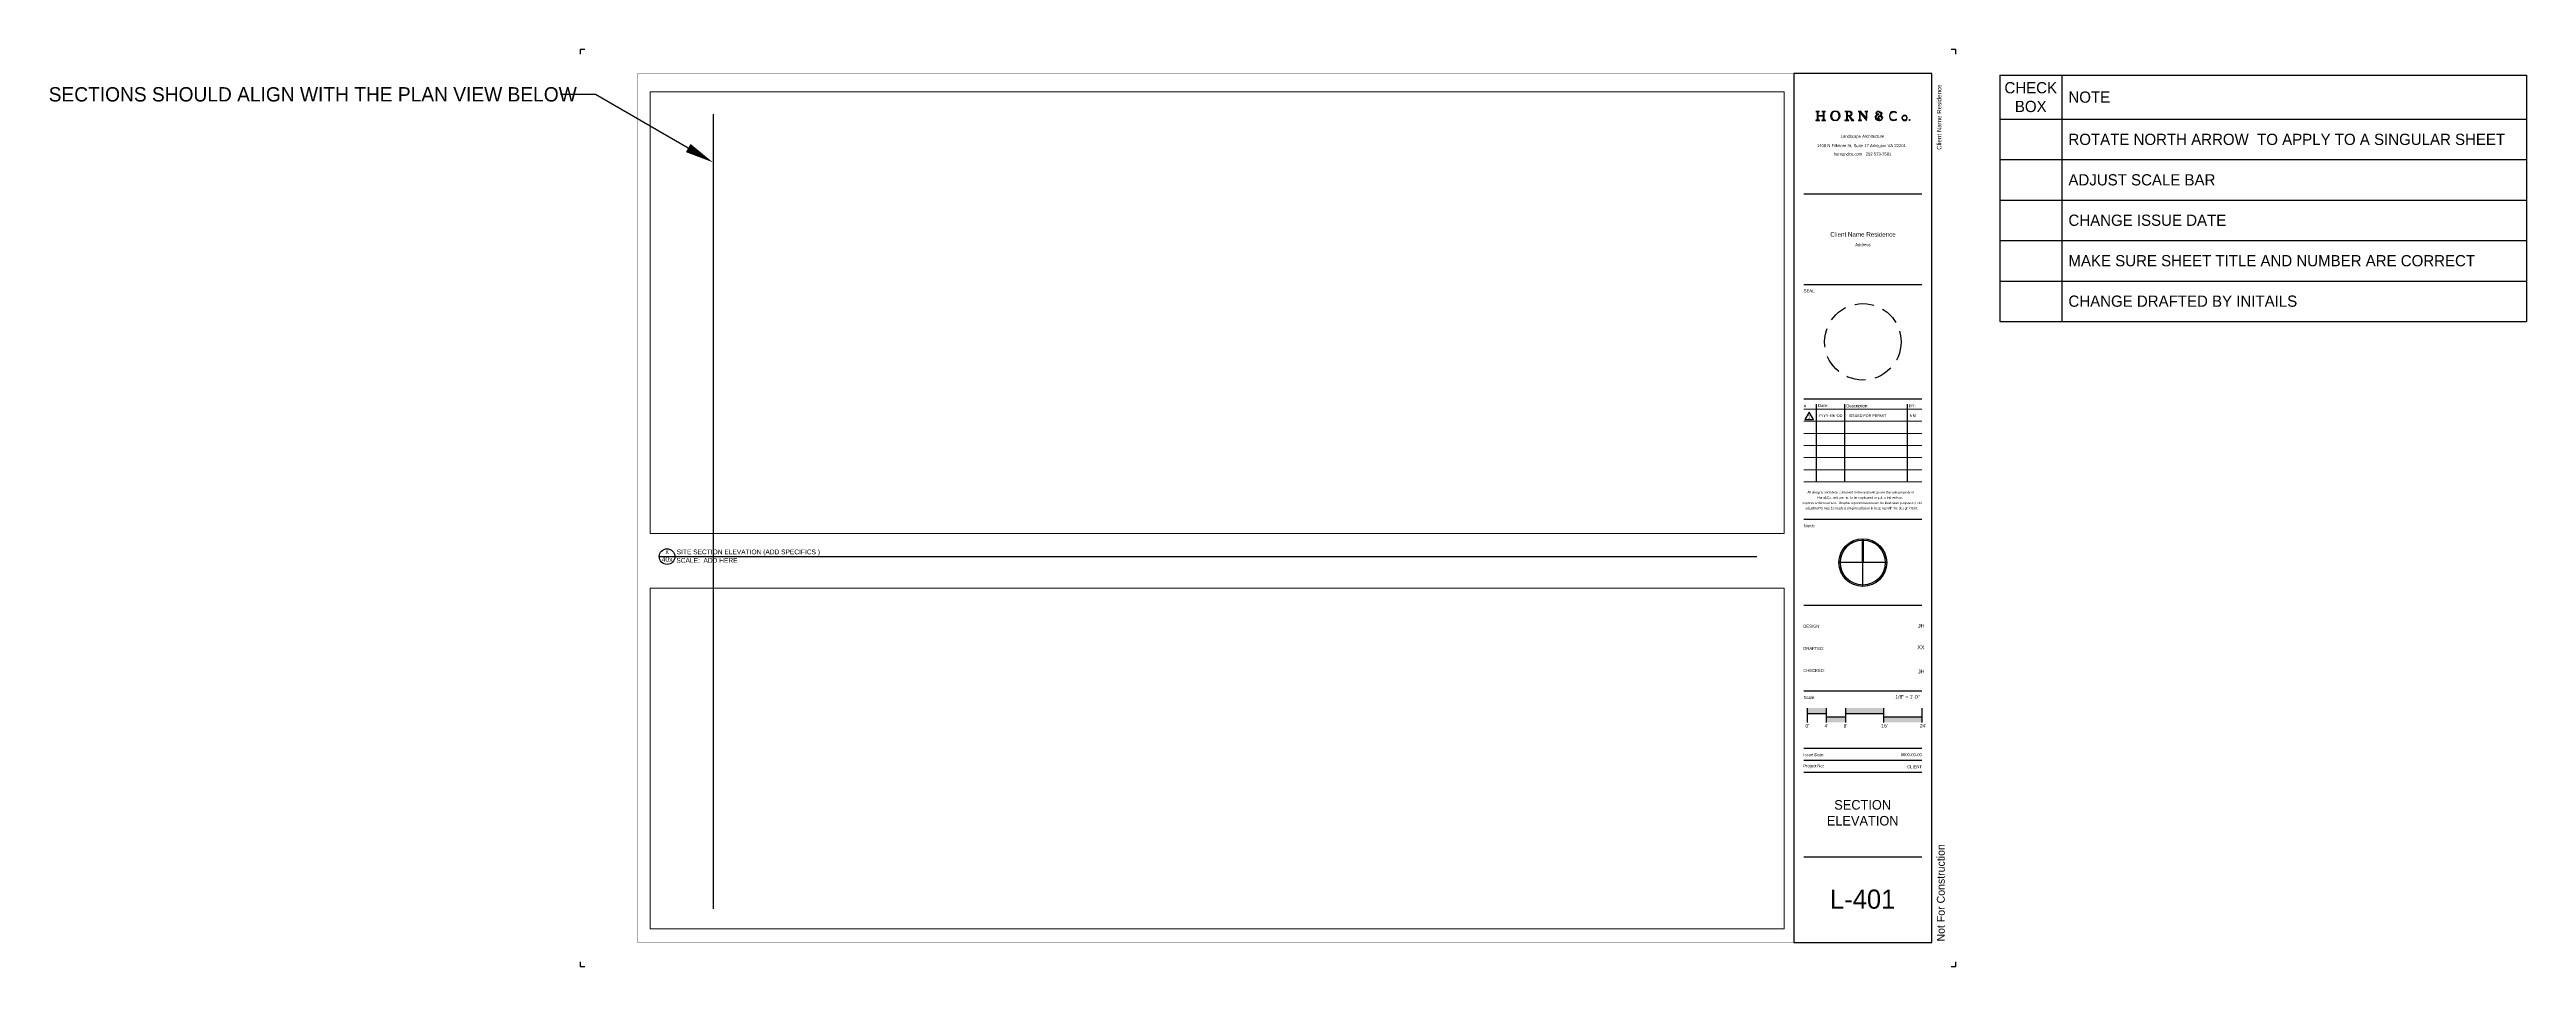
# Paper-space layout 'L-401 Section Elevation' of a CAD drawing. Header units: inches. Extents: x -13.9 to 50.9, y 0 to 24.
import ezdxf
from ezdxf import colors
from ezdxf.entities.mleader import LeaderData, LeaderLine
from ezdxf.math import Vec2, Vec3

# ---------------------------------------------------------------- set-up
doc = ezdxf.new("R2010")
doc.units = ezdxf.units.IN
doc.header["$MEASUREMENT"] = 0
doc.linetypes.add('DASHED', pattern=[0.75, 0.5, -0.25])
for name, color, linetype in [('L-ANNO-TTLB', 7, 'Continuous'), ('L-ANNO-TXT', 7, 'Continuous'), ('L-TTLB', 7, 'Continuous'), ('L-TTLB-ANNO', 7, 'Continuous')]:
    doc.layers.add(name, color=color, linetype=linetype)
doc.layers.add('L-ANNO-VPRT', color=191, linetype='Continuous', plot=False)
doc.layers.add('L-NPLT', color=11, linetype='Continuous', plot=False)
doc.layers.add('Layer 1', color=7, linetype='Continuous', lineweight=0)
doc.styles.get("Standard").update_dxf_attribs({"font": ''})
doc.styles.add('TEXT 1-20', font='', dxfattribs={"height": 30})
doc.styles.add('TEXT-PAPER 1-8', font='', dxfattribs={"height": 0.125})
doc.styles.add('Title Block Text', font='')
doc.styles.get('Standard').set_extended_font_data('FrancophilSans', bold=True)
doc.styles.get('TEXT 1-20').set_extended_font_data('Avenir LT Std 55 Roman')
doc.styles.get('TEXT-PAPER 1-8').set_extended_font_data('Avenir LT Std 55 Roman')
doc.styles.get('Title Block Text').set_extended_font_data('Avenir LT Std 55 Roman')

# ---------------------------------------------------------------- blocks, each defined once
blk = doc.blocks.new('Block_13')
at = {"layer": 'L-TTLB', "transparency": 33554687}
h = blk.add_hatch(color=256, dxfattribs=at)
h.dxf.hatch_style = 2
edge = h.paths.add_edge_path()
edge.add_spline(control_points=[(-59.841, 26.461), (-59.841, 26.461), (-59.827, 26.463), (-59.827, 26.463), (-59.814, 26.464), (-59.809, 26.467), (-59.809, 26.469), (-59.809, 26.469), (-59.809, 26.686), (-59.809, 26.686), (-59.809, 26.689), (-59.811, 26.69), (-59.831, 26.692), (-59.831, 26.692), (-59.84, 26.693), (-59.84, 26.693), (-59.84, 26.693), (-59.841, 26.695), (-59.841, 26.695), (-59.841, 26.695), (-59.744, 26.695), (-59.744, 26.695), (-59.744, 26.695), (-59.745, 26.693), (-59.745, 26.693), (-59.745, 26.693), (-59.76, 26.691), (-59.76, 26.691), (-59.774, 26.69), (-59.779, 26.688), (-59.779, 26.685), (-59.779, 26.685), (-59.779, 26.581), (-59.779, 26.581), (-59.779, 26.581), (-59.651, 26.581), (-59.651, 26.581), (-59.651, 26.581), (-59.651, 26.686), (-59.651, 26.686), (-59.651, 26.689), (-59.654, 26.69), (-59.673, 26.692), (-59.673, 26.692), (-59.684, 26.693), (-59.684, 26.693), (-59.684, 26.693), (-59.685, 26.695), (-59.685, 26.695), (-59.685, 26.695), (-59.588, 26.695), (-59.588, 26.695), (-59.588, 26.695), (-59.589, 26.693), (-59.589, 26.693), (-59.589, 26.693), (-59.603, 26.691), (-59.603, 26.691), (-59.616, 26.69), (-59.621, 26.688), (-59.621, 26.685), (-59.621, 26.685), (-59.621, 26.468), (-59.621, 26.468), (-59.621, 26.465), (-59.619, 26.464), (-59.599, 26.463), (-59.599, 26.463), (-59.59, 26.461), (-59.59, 26.461), (-59.59, 26.461), (-59.589, 26.459), (-59.589, 26.459), (-59.589, 26.459), (-59.686, 26.459), (-59.686, 26.459), (-59.686, 26.459), (-59.685, 26.461), (-59.685, 26.461), (-59.685, 26.461), (-59.67, 26.463), (-59.67, 26.463), (-59.656, 26.464), (-59.651, 26.467), (-59.651, 26.469), (-59.651, 26.469), (-59.651, 26.577), (-59.651, 26.577), (-59.651, 26.577), (-59.779, 26.577), (-59.779, 26.577), (-59.779, 26.577), (-59.779, 26.468), (-59.779, 26.468), (-59.779, 26.465), (-59.776, 26.464), (-59.757, 26.463), (-59.757, 26.463), (-59.746, 26.461), (-59.746, 26.461), (-59.746, 26.461), (-59.745, 26.459), (-59.745, 26.459), (-59.745, 26.459), (-59.842, 26.459), (-59.842, 26.459), (-59.842, 26.459), (-59.841, 26.461), (-59.841, 26.461)], knot_values=[0, 0, 0, 0, 1, 1, 1, 2, 2, 2, 3, 3, 3, 4, 4, 4, 5, 5, 5, 6, 6, 6, 7, 7, 7, 8, 8, 8, 9, 9, 9, 10, 10, 10, 11, 11, 11, 12, 12, 12, 13, 13, 13, 14, 14, 14, 15, 15, 15, 16, 16, 16, 17, 17, 17, 18, 18, 18, 19, 19, 19, 20, 20, 20, 21, 21, 21, 22, 22, 22, 23, 23, 23, 24, 24, 24, 25, 25, 25, 26, 26, 26, 27, 27, 27, 28, 28, 28, 29, 29, 29, 30, 30, 30, 31, 31, 31, 32, 32, 32, 33, 33, 33, 34, 34, 34, 35, 35, 35, 36, 36, 36, 36], degree=3, periodic=0)
h = blk.add_hatch(color=256, dxfattribs=at)
h.dxf.hatch_style = 2
edge = h.paths.add_edge_path()
edge.add_spline(control_points=[(-59.239, 26.577), (-59.239, 26.648), (-59.278, 26.697), (-59.332, 26.697), (-59.387, 26.697), (-59.423, 26.65), (-59.423, 26.576), (-59.423, 26.506), (-59.384, 26.458), (-59.33, 26.458), (-59.274, 26.458), (-59.239, 26.504), (-59.239, 26.577)], knot_values=[0, 0, 0, 0, 1, 1, 1, 2, 2, 2, 3, 3, 3, 4, 4, 4, 4], degree=3, periodic=0)
edge = h.paths.add_edge_path()
edge.add_spline(control_points=[(-59.456, 26.577), (-59.456, 26.642), (-59.397, 26.701), (-59.331, 26.701), (-59.259, 26.701), (-59.206, 26.65), (-59.206, 26.577), (-59.206, 26.512), (-59.265, 26.454), (-59.332, 26.454), (-59.403, 26.454), (-59.456, 26.504), (-59.456, 26.577)], knot_values=[0, 0, 0, 0, 1, 1, 1, 2, 2, 2, 3, 3, 3, 4, 4, 4, 4], degree=3, periodic=0)
h = blk.add_hatch(color=256, dxfattribs=at)
h.dxf.hatch_style = 2
edge = h.paths.add_edge_path()
edge.add_spline(control_points=[(-58.922, 26.635), (-58.922, 26.671), (-58.946, 26.693), (-58.992, 26.691), (-58.992, 26.691), (-59.011, 26.691), (-59.011, 26.691), (-59.011, 26.691), (-59.011, 26.587), (-59.011, 26.587), (-58.999, 26.583), (-58.989, 26.581), (-58.977, 26.581), (-58.943, 26.581), (-58.922, 26.601), (-58.922, 26.635)], knot_values=[0, 0, 0, 0, 1, 1, 1, 2, 2, 2, 3, 3, 3, 4, 4, 4, 5, 5, 5, 5], degree=3, periodic=0)
edge = h.paths.add_edge_path()
edge.add_spline(control_points=[(-59.078, 26.461), (-59.078, 26.461), (-59.059, 26.463), (-59.059, 26.463), (-59.051, 26.464), (-59.041, 26.467), (-59.041, 26.469), (-59.041, 26.469), (-59.041, 26.686), (-59.041, 26.686), (-59.041, 26.689), (-59.043, 26.69), (-59.063, 26.692), (-59.063, 26.692), (-59.077, 26.693), (-59.077, 26.693), (-59.077, 26.693), (-59.079, 26.695), (-59.079, 26.695), (-59.079, 26.695), (-58.982, 26.695), (-58.982, 26.695), (-58.922, 26.695), (-58.89, 26.674), (-58.89, 26.635), (-58.89, 26.606), (-58.915, 26.583), (-58.949, 26.576), (-58.949, 26.576), (-58.894, 26.492), (-58.894, 26.492), (-58.878, 26.469), (-58.871, 26.463), (-58.853, 26.462), (-58.853, 26.462), (-58.848, 26.461), (-58.848, 26.461), (-58.848, 26.461), (-58.846, 26.459), (-58.846, 26.459), (-58.846, 26.459), (-58.908, 26.459), (-58.908, 26.459), (-58.908, 26.459), (-58.911, 26.464), (-58.911, 26.464), (-58.911, 26.464), (-58.98, 26.576), (-58.98, 26.576), (-58.99, 26.577), (-59.001, 26.58), (-59.011, 26.583), (-59.011, 26.583), (-59.011, 26.468), (-59.011, 26.468), (-59.011, 26.465), (-58.997, 26.463), (-58.989, 26.463), (-58.989, 26.463), (-58.974, 26.461), (-58.974, 26.461), (-58.974, 26.461), (-58.973, 26.459), (-58.973, 26.459), (-58.973, 26.459), (-59.079, 26.459), (-59.079, 26.459), (-59.079, 26.459), (-59.078, 26.461), (-59.078, 26.461)], knot_values=[0, 0, 0, 0, 1, 1, 1, 2, 2, 2, 3, 3, 3, 4, 4, 4, 5, 5, 5, 6, 6, 6, 7, 7, 7, 8, 8, 8, 9, 9, 9, 10, 10, 10, 11, 11, 11, 12, 12, 12, 13, 13, 13, 14, 14, 14, 15, 15, 15, 16, 16, 16, 17, 17, 17, 18, 18, 18, 19, 19, 19, 20, 20, 20, 21, 21, 21, 22, 22, 22, 23, 23, 23, 23], degree=3, periodic=0)
h = blk.add_hatch(color=256, dxfattribs=at)
h.dxf.hatch_style = 2
edge = h.paths.add_edge_path()
edge.add_spline(control_points=[(-58.685, 26.671), (-58.685, 26.671), (-58.685, 26.671), (-58.685, 26.671), (-58.685, 26.671), (-58.685, 26.475), (-58.685, 26.475), (-58.685, 26.469), (-58.676, 26.464), (-58.653, 26.462), (-58.653, 26.462), (-58.646, 26.461), (-58.646, 26.461), (-58.646, 26.461), (-58.645, 26.459), (-58.645, 26.459), (-58.645, 26.459), (-58.724, 26.459), (-58.724, 26.459), (-58.724, 26.459), (-58.723, 26.461), (-58.723, 26.461), (-58.723, 26.461), (-58.716, 26.462), (-58.716, 26.462), (-58.699, 26.464), (-58.689, 26.468), (-58.689, 26.475), (-58.689, 26.475), (-58.688, 26.674), (-58.688, 26.674), (-58.694, 26.68), (-58.703, 26.689), (-58.723, 26.692), (-58.723, 26.692), (-58.728, 26.693), (-58.728, 26.693), (-58.728, 26.693), (-58.729, 26.695), (-58.729, 26.695), (-58.729, 26.695), (-58.666, 26.695), (-58.666, 26.695), (-58.666, 26.695), (-58.518, 26.506), (-58.518, 26.506), (-58.518, 26.506), (-58.517, 26.506), (-58.517, 26.506), (-58.517, 26.506), (-58.518, 26.68), (-58.518, 26.68), (-58.518, 26.685), (-58.526, 26.69), (-58.549, 26.692), (-58.549, 26.692), (-58.556, 26.693), (-58.556, 26.693), (-58.556, 26.693), (-58.557, 26.695), (-58.557, 26.695), (-58.557, 26.695), (-58.478, 26.695), (-58.478, 26.695), (-58.478, 26.695), (-58.479, 26.693), (-58.479, 26.693), (-58.479, 26.693), (-58.487, 26.692), (-58.487, 26.692), (-58.503, 26.691), (-58.513, 26.686), (-58.513, 26.679), (-58.513, 26.679), (-58.514, 26.457), (-58.514, 26.457), (-58.514, 26.457), (-58.517, 26.457), (-58.517, 26.457), (-58.517, 26.457), (-58.685, 26.671), (-58.685, 26.671)], knot_values=[0, 0, 0, 0, 1, 1, 1, 2, 2, 2, 3, 3, 3, 4, 4, 4, 5, 5, 5, 6, 6, 6, 7, 7, 7, 8, 8, 8, 9, 9, 9, 10, 10, 10, 11, 11, 11, 12, 12, 12, 13, 13, 13, 14, 14, 14, 15, 15, 15, 16, 16, 16, 17, 17, 17, 18, 18, 18, 19, 19, 19, 20, 20, 20, 21, 21, 21, 22, 22, 22, 23, 23, 23, 24, 24, 24, 25, 25, 25, 26, 26, 26, 27, 27, 27, 27], degree=3, periodic=0)
h = blk.add_hatch(color=256, dxfattribs=at)
h.dxf.hatch_style = 2
edge = h.paths.add_edge_path()
edge.add_spline(control_points=[(-58.192, 26.616), (-58.215, 26.606), (-58.232, 26.595), (-58.248, 26.579), (-58.259, 26.568), (-58.264, 26.549), (-58.264, 26.537), (-58.264, 26.496), (-58.224, 26.465), (-58.182, 26.465), (-58.148, 26.465), (-58.113, 26.48), (-58.113, 26.517), (-58.113, 26.549), (-58.136, 26.563), (-58.156, 26.563), (-58.183, 26.563), (-58.21, 26.542), (-58.21, 26.518), (-58.21, 26.509), (-58.204, 26.504), (-58.196, 26.504), (-58.185, 26.504), (-58.179, 26.513), (-58.176, 26.516), (-58.176, 26.516), (-58.173, 26.513), (-58.173, 26.513), (-58.18, 26.503), (-58.19, 26.494), (-58.203, 26.494), (-58.217, 26.494), (-58.221, 26.506), (-58.221, 26.514), (-58.221, 26.546), (-58.18, 26.568), (-58.163, 26.581), (-58.15, 26.589), (-58.124, 26.614), (-58.124, 26.632), (-58.124, 26.641), (-58.128, 26.645), (-58.134, 26.645), (-58.14, 26.645), (-58.144, 26.64), (-58.146, 26.636), (-58.146, 26.636), (-58.15, 26.637), (-58.15, 26.637), (-58.146, 26.647), (-58.133, 26.662), (-58.122, 26.662), (-58.114, 26.662), (-58.108, 26.656), (-58.108, 26.644), (-58.108, 26.618), (-58.137, 26.589), (-58.16, 26.574), (-58.16, 26.574), (-58.16, 26.573), (-58.16, 26.573), (-58.154, 26.574), (-58.148, 26.574), (-58.142, 26.574), (-58.132, 26.574), (-58.123, 26.572), (-58.117, 26.569), (-58.1, 26.561), (-58.091, 26.545), (-58.091, 26.526), (-58.091, 26.51), (-58.1, 26.498), (-58.111, 26.486), (-58.127, 26.468), (-58.157, 26.457), (-58.186, 26.457), (-58.242, 26.457), (-58.289, 26.486), (-58.289, 26.533), (-58.289, 26.565), (-58.265, 26.592), (-58.229, 26.604), (-58.229, 26.604), (-58.229, 26.605), (-58.229, 26.605), (-58.248, 26.609), (-58.268, 26.621), (-58.268, 26.642), (-58.268, 26.668), (-58.243, 26.694), (-58.209, 26.694), (-58.193, 26.694), (-58.178, 26.686), (-58.172, 26.686), (-58.169, 26.686), (-58.165, 26.688), (-58.164, 26.688), (-58.164, 26.686), (-58.158, 26.677), (-58.158, 26.665), (-58.158, 26.658), (-58.16, 26.652), (-58.163, 26.648), (-58.163, 26.648), (-58.167, 26.65), (-58.167, 26.65), (-58.165, 26.653), (-58.164, 26.656), (-58.163, 26.659), (-58.172, 26.673), (-58.184, 26.687), (-58.206, 26.687), (-58.224, 26.687), (-58.244, 26.678), (-58.244, 26.651), (-58.244, 26.633), (-58.231, 26.619), (-58.208, 26.619), (-58.198, 26.619), (-58.195, 26.62), (-58.192, 26.621), (-58.192, 26.621), (-58.192, 26.616), (-58.192, 26.616)], knot_values=[0, 0, 0, 0, 1, 1, 1, 2, 2, 2, 3, 3, 3, 4, 4, 4, 5, 5, 5, 6, 6, 6, 7, 7, 7, 8, 8, 8, 9, 9, 9, 10, 10, 10, 11, 11, 11, 12, 12, 12, 13, 13, 13, 14, 14, 14, 15, 15, 15, 16, 16, 16, 17, 17, 17, 18, 18, 18, 19, 19, 19, 20, 20, 20, 21, 21, 21, 22, 22, 22, 23, 23, 23, 24, 24, 24, 25, 25, 25, 26, 26, 26, 27, 27, 27, 28, 28, 28, 29, 29, 29, 30, 30, 30, 31, 31, 31, 32, 32, 32, 33, 33, 33, 34, 34, 34, 35, 35, 35, 36, 36, 36, 37, 37, 37, 38, 38, 38, 39, 39, 39, 40, 40, 40, 41, 41, 41, 41], degree=3, periodic=0)
h = blk.add_hatch(color=256, dxfattribs=at)
h.dxf.hatch_style = 2
edge = h.paths.add_edge_path()
edge.add_spline(control_points=[(-57.804, 26.454), (-57.865, 26.454), (-57.917, 26.498), (-57.917, 26.572), (-57.917, 26.646), (-57.865, 26.691), (-57.804, 26.691), (-57.779, 26.691), (-57.75, 26.682), (-57.733, 26.669), (-57.733, 26.669), (-57.733, 26.656), (-57.733, 26.656), (-57.751, 26.669), (-57.774, 26.678), (-57.804, 26.678), (-57.861, 26.678), (-57.904, 26.637), (-57.904, 26.572), (-57.904, 26.507), (-57.861, 26.466), (-57.804, 26.466), (-57.774, 26.466), (-57.751, 26.475), (-57.733, 26.489), (-57.733, 26.489), (-57.733, 26.475), (-57.733, 26.475), (-57.75, 26.463), (-57.779, 26.454), (-57.804, 26.454)], knot_values=[0, 0, 0, 0, 1, 1, 1, 2, 2, 2, 3, 3, 3, 4, 4, 4, 5, 5, 5, 6, 6, 6, 7, 7, 7, 8, 8, 8, 9, 9, 9, 10, 10, 10, 10], degree=3, periodic=0)
h = blk.add_hatch(color=256, dxfattribs=at)
h.dxf.hatch_style = 2
edge = h.paths.add_edge_path()
edge.add_spline(control_points=[(-57.518, 26.582), (-57.549, 26.582), (-57.574, 26.559), (-57.574, 26.524), (-57.574, 26.488), (-57.549, 26.465), (-57.518, 26.465), (-57.488, 26.465), (-57.463, 26.488), (-57.463, 26.524), (-57.463, 26.559), (-57.488, 26.582), (-57.518, 26.582)], knot_values=[0, 0, 0, 0, 1, 1, 1, 2, 2, 2, 3, 3, 3, 4, 4, 4, 4], degree=3, periodic=0)
edge = h.paths.add_edge_path()
edge.add_spline(control_points=[(-57.518, 26.454), (-57.557, 26.454), (-57.586, 26.484), (-57.586, 26.524), (-57.586, 26.563), (-57.557, 26.593), (-57.518, 26.593), (-57.48, 26.593), (-57.45, 26.563), (-57.45, 26.524), (-57.45, 26.484), (-57.48, 26.454), (-57.518, 26.454)], knot_values=[0, 0, 0, 0, 1, 1, 1, 2, 2, 2, 3, 3, 3, 4, 4, 4, 4], degree=3, periodic=0)
h = blk.add_hatch(color=256, dxfattribs=at)
h.dxf.hatch_style = 2
edge = h.paths.add_edge_path()
edge.add_arc((-57.389, 26.468), 0.01, 0, 360)
at = {"layer": 'L-TTLB'}
blk.add_circle((-57.389, 26.468), 0.01, dxfattribs=at)
for points, knots in [([(-59.841, 26.461), (-59.841, 26.461), (-59.827, 26.463), (-59.827, 26.463), (-59.814, 26.464), (-59.809, 26.467), (-59.809, 26.469), (-59.809, 26.469), (-59.809, 26.686), (-59.809, 26.686), (-59.809, 26.689), (-59.811, 26.69), (-59.831, 26.692), (-59.831, 26.692), (-59.84, 26.693), (-59.84, 26.693), (-59.84, 26.693), (-59.841, 26.695), (-59.841, 26.695), (-59.841, 26.695), (-59.744, 26.695), (-59.744, 26.695), (-59.744, 26.695), (-59.745, 26.693), (-59.745, 26.693), (-59.745, 26.693), (-59.76, 26.691), (-59.76, 26.691), (-59.774, 26.69), (-59.779, 26.688), (-59.779, 26.685), (-59.779, 26.685), (-59.779, 26.581), (-59.779, 26.581), (-59.779, 26.581), (-59.651, 26.581), (-59.651, 26.581), (-59.651, 26.581), (-59.651, 26.686), (-59.651, 26.686), (-59.651, 26.689), (-59.654, 26.69), (-59.673, 26.692), (-59.673, 26.692), (-59.684, 26.693), (-59.684, 26.693), (-59.684, 26.693), (-59.685, 26.695), (-59.685, 26.695), (-59.685, 26.695), (-59.588, 26.695), (-59.588, 26.695), (-59.588, 26.695), (-59.589, 26.693), (-59.589, 26.693), (-59.589, 26.693), (-59.603, 26.691), (-59.603, 26.691), (-59.616, 26.69), (-59.621, 26.688), (-59.621, 26.685), (-59.621, 26.685), (-59.621, 26.468), (-59.621, 26.468), (-59.621, 26.465), (-59.619, 26.464), (-59.599, 26.463), (-59.599, 26.463), (-59.59, 26.461), (-59.59, 26.461), (-59.59, 26.461), (-59.589, 26.459), (-59.589, 26.459), (-59.589, 26.459), (-59.686, 26.459), (-59.686, 26.459), (-59.686, 26.459), (-59.685, 26.461), (-59.685, 26.461), (-59.685, 26.461), (-59.67, 26.463), (-59.67, 26.463), (-59.656, 26.464), (-59.651, 26.467), (-59.651, 26.469), (-59.651, 26.469), (-59.651, 26.577), (-59.651, 26.577), (-59.651, 26.577), (-59.779, 26.577), (-59.779, 26.577), (-59.779, 26.577), (-59.779, 26.468), (-59.779, 26.468), (-59.779, 26.465), (-59.776, 26.464), (-59.757, 26.463), (-59.757, 26.463), (-59.746, 26.461), (-59.746, 26.461), (-59.746, 26.461), (-59.745, 26.459), (-59.745, 26.459), (-59.745, 26.459), (-59.842, 26.459), (-59.842, 26.459), (-59.842, 26.459), (-59.841, 26.461), (-59.841, 26.461)], [0, 0, 0, 0, 1, 1, 1, 2, 2, 2, 3, 3, 3, 4, 4, 4, 5, 5, 5, 6, 6, 6, 7, 7, 7, 8, 8, 8, 9, 9, 9, 10, 10, 10, 11, 11, 11, 12, 12, 12, 13, 13, 13, 14, 14, 14, 15, 15, 15, 16, 16, 16, 17, 17, 17, 18, 18, 18, 19, 19, 19, 20, 20, 20, 21, 21, 21, 22, 22, 22, 23, 23, 23, 24, 24, 24, 25, 25, 25, 26, 26, 26, 27, 27, 27, 28, 28, 28, 29, 29, 29, 30, 30, 30, 31, 31, 31, 32, 32, 32, 33, 33, 33, 34, 34, 34, 35, 35, 35, 36, 36, 36, 36]), ([(-59.456, 26.577), (-59.456, 26.642), (-59.397, 26.701), (-59.331, 26.701), (-59.259, 26.701), (-59.206, 26.65), (-59.206, 26.577), (-59.206, 26.512), (-59.265, 26.454), (-59.332, 26.454), (-59.403, 26.454), (-59.456, 26.504), (-59.456, 26.577)], [0, 0, 0, 0, 1, 1, 1, 2, 2, 2, 3, 3, 3, 4, 4, 4, 4]), ([(-59.239, 26.577), (-59.239, 26.648), (-59.278, 26.697), (-59.332, 26.697), (-59.387, 26.697), (-59.423, 26.65), (-59.423, 26.576), (-59.423, 26.506), (-59.384, 26.458), (-59.33, 26.458), (-59.274, 26.458), (-59.239, 26.504), (-59.239, 26.577)], [0, 0, 0, 0, 1, 1, 1, 2, 2, 2, 3, 3, 3, 4, 4, 4, 4]), ([(-59.078, 26.461), (-59.078, 26.461), (-59.059, 26.463), (-59.059, 26.463), (-59.051, 26.464), (-59.041, 26.467), (-59.041, 26.469), (-59.041, 26.469), (-59.041, 26.686), (-59.041, 26.686), (-59.041, 26.689), (-59.043, 26.69), (-59.063, 26.692), (-59.063, 26.692), (-59.077, 26.693), (-59.077, 26.693), (-59.077, 26.693), (-59.079, 26.695), (-59.079, 26.695), (-59.079, 26.695), (-58.982, 26.695), (-58.982, 26.695), (-58.922, 26.695), (-58.89, 26.674), (-58.89, 26.635), (-58.89, 26.606), (-58.915, 26.583), (-58.949, 26.576), (-58.949, 26.576), (-58.894, 26.492), (-58.894, 26.492), (-58.878, 26.469), (-58.871, 26.463), (-58.853, 26.462), (-58.853, 26.462), (-58.848, 26.461), (-58.848, 26.461), (-58.848, 26.461), (-58.846, 26.459), (-58.846, 26.459), (-58.846, 26.459), (-58.908, 26.459), (-58.908, 26.459), (-58.908, 26.459), (-58.911, 26.464), (-58.911, 26.464), (-58.911, 26.464), (-58.98, 26.576), (-58.98, 26.576), (-58.99, 26.577), (-59.001, 26.58), (-59.011, 26.583), (-59.011, 26.583), (-59.011, 26.468), (-59.011, 26.468), (-59.011, 26.465), (-58.997, 26.463), (-58.989, 26.463), (-58.989, 26.463), (-58.974, 26.461), (-58.974, 26.461), (-58.974, 26.461), (-58.973, 26.459), (-58.973, 26.459), (-58.973, 26.459), (-59.079, 26.459), (-59.079, 26.459), (-59.079, 26.459), (-59.078, 26.461), (-59.078, 26.461)], [0, 0, 0, 0, 1, 1, 1, 2, 2, 2, 3, 3, 3, 4, 4, 4, 5, 5, 5, 6, 6, 6, 7, 7, 7, 8, 8, 8, 9, 9, 9, 10, 10, 10, 11, 11, 11, 12, 12, 12, 13, 13, 13, 14, 14, 14, 15, 15, 15, 16, 16, 16, 17, 17, 17, 18, 18, 18, 19, 19, 19, 20, 20, 20, 21, 21, 21, 22, 22, 22, 23, 23, 23, 23]), ([(-58.922, 26.635), (-58.922, 26.671), (-58.946, 26.693), (-58.992, 26.691), (-58.992, 26.691), (-59.011, 26.691), (-59.011, 26.691), (-59.011, 26.691), (-59.011, 26.587), (-59.011, 26.587), (-58.999, 26.583), (-58.989, 26.581), (-58.977, 26.581), (-58.943, 26.581), (-58.922, 26.601), (-58.922, 26.635)], [0, 0, 0, 0, 1, 1, 1, 2, 2, 2, 3, 3, 3, 4, 4, 4, 5, 5, 5, 5]), ([(-58.685, 26.671), (-58.685, 26.671), (-58.685, 26.671), (-58.685, 26.671), (-58.685, 26.671), (-58.685, 26.475), (-58.685, 26.475), (-58.685, 26.469), (-58.676, 26.464), (-58.653, 26.462), (-58.653, 26.462), (-58.646, 26.461), (-58.646, 26.461), (-58.646, 26.461), (-58.645, 26.459), (-58.645, 26.459), (-58.645, 26.459), (-58.724, 26.459), (-58.724, 26.459), (-58.724, 26.459), (-58.723, 26.461), (-58.723, 26.461), (-58.723, 26.461), (-58.716, 26.462), (-58.716, 26.462), (-58.699, 26.464), (-58.689, 26.468), (-58.689, 26.475), (-58.689, 26.475), (-58.688, 26.674), (-58.688, 26.674), (-58.694, 26.68), (-58.703, 26.689), (-58.723, 26.692), (-58.723, 26.692), (-58.728, 26.693), (-58.728, 26.693), (-58.728, 26.693), (-58.729, 26.695), (-58.729, 26.695), (-58.729, 26.695), (-58.666, 26.695), (-58.666, 26.695), (-58.666, 26.695), (-58.518, 26.506), (-58.518, 26.506), (-58.518, 26.506), (-58.517, 26.506), (-58.517, 26.506), (-58.517, 26.506), (-58.518, 26.68), (-58.518, 26.68), (-58.518, 26.685), (-58.526, 26.69), (-58.549, 26.692), (-58.549, 26.692), (-58.556, 26.693), (-58.556, 26.693), (-58.556, 26.693), (-58.557, 26.695), (-58.557, 26.695), (-58.557, 26.695), (-58.478, 26.695), (-58.478, 26.695), (-58.478, 26.695), (-58.479, 26.693), (-58.479, 26.693), (-58.479, 26.693), (-58.487, 26.692), (-58.487, 26.692), (-58.503, 26.691), (-58.513, 26.686), (-58.513, 26.679), (-58.513, 26.679), (-58.514, 26.457), (-58.514, 26.457), (-58.514, 26.457), (-58.517, 26.457), (-58.517, 26.457), (-58.517, 26.457), (-58.685, 26.671), (-58.685, 26.671)], [0, 0, 0, 0, 1, 1, 1, 2, 2, 2, 3, 3, 3, 4, 4, 4, 5, 5, 5, 6, 6, 6, 7, 7, 7, 8, 8, 8, 9, 9, 9, 10, 10, 10, 11, 11, 11, 12, 12, 12, 13, 13, 13, 14, 14, 14, 15, 15, 15, 16, 16, 16, 17, 17, 17, 18, 18, 18, 19, 19, 19, 20, 20, 20, 21, 21, 21, 22, 22, 22, 23, 23, 23, 24, 24, 24, 25, 25, 25, 26, 26, 26, 27, 27, 27, 27]), ([(-58.192, 26.616), (-58.215, 26.606), (-58.232, 26.595), (-58.248, 26.579), (-58.259, 26.568), (-58.264, 26.549), (-58.264, 26.537), (-58.264, 26.496), (-58.224, 26.465), (-58.182, 26.465), (-58.148, 26.465), (-58.113, 26.48), (-58.113, 26.517), (-58.113, 26.549), (-58.136, 26.563), (-58.156, 26.563), (-58.183, 26.563), (-58.21, 26.542), (-58.21, 26.518), (-58.21, 26.509), (-58.204, 26.504), (-58.196, 26.504), (-58.185, 26.504), (-58.179, 26.513), (-58.176, 26.516), (-58.176, 26.516), (-58.173, 26.513), (-58.173, 26.513), (-58.18, 26.503), (-58.19, 26.494), (-58.203, 26.494), (-58.217, 26.494), (-58.221, 26.506), (-58.221, 26.514), (-58.221, 26.546), (-58.18, 26.568), (-58.163, 26.581), (-58.15, 26.589), (-58.124, 26.614), (-58.124, 26.632), (-58.124, 26.641), (-58.128, 26.645), (-58.134, 26.645), (-58.14, 26.645), (-58.144, 26.64), (-58.146, 26.636), (-58.146, 26.636), (-58.15, 26.637), (-58.15, 26.637), (-58.146, 26.647), (-58.133, 26.662), (-58.122, 26.662), (-58.114, 26.662), (-58.108, 26.656), (-58.108, 26.644), (-58.108, 26.618), (-58.137, 26.589), (-58.16, 26.574), (-58.16, 26.574), (-58.16, 26.573), (-58.16, 26.573), (-58.154, 26.574), (-58.148, 26.574), (-58.142, 26.574), (-58.132, 26.574), (-58.123, 26.572), (-58.117, 26.569), (-58.1, 26.561), (-58.091, 26.545), (-58.091, 26.526), (-58.091, 26.51), (-58.1, 26.498), (-58.111, 26.486), (-58.127, 26.468), (-58.157, 26.457), (-58.186, 26.457), (-58.242, 26.457), (-58.289, 26.486), (-58.289, 26.533), (-58.289, 26.565), (-58.265, 26.592), (-58.229, 26.604), (-58.229, 26.604), (-58.229, 26.605), (-58.229, 26.605), (-58.248, 26.609), (-58.268, 26.621), (-58.268, 26.642), (-58.268, 26.668), (-58.243, 26.694), (-58.209, 26.694), (-58.193, 26.694), (-58.178, 26.686), (-58.172, 26.686), (-58.169, 26.686), (-58.165, 26.688), (-58.164, 26.688), (-58.164, 26.686), (-58.158, 26.677), (-58.158, 26.665), (-58.158, 26.658), (-58.16, 26.652), (-58.163, 26.648), (-58.163, 26.648), (-58.167, 26.65), (-58.167, 26.65), (-58.165, 26.653), (-58.164, 26.656), (-58.163, 26.659), (-58.172, 26.673), (-58.184, 26.687), (-58.206, 26.687), (-58.224, 26.687), (-58.244, 26.678), (-58.244, 26.651), (-58.244, 26.633), (-58.231, 26.619), (-58.208, 26.619), (-58.198, 26.619), (-58.195, 26.62), (-58.192, 26.621), (-58.192, 26.621), (-58.192, 26.616), (-58.192, 26.616)], [0, 0, 0, 0, 1, 1, 1, 2, 2, 2, 3, 3, 3, 4, 4, 4, 5, 5, 5, 6, 6, 6, 7, 7, 7, 8, 8, 8, 9, 9, 9, 10, 10, 10, 11, 11, 11, 12, 12, 12, 13, 13, 13, 14, 14, 14, 15, 15, 15, 16, 16, 16, 17, 17, 17, 18, 18, 18, 19, 19, 19, 20, 20, 20, 21, 21, 21, 22, 22, 22, 23, 23, 23, 24, 24, 24, 25, 25, 25, 26, 26, 26, 27, 27, 27, 28, 28, 28, 29, 29, 29, 30, 30, 30, 31, 31, 31, 32, 32, 32, 33, 33, 33, 34, 34, 34, 35, 35, 35, 36, 36, 36, 37, 37, 37, 38, 38, 38, 39, 39, 39, 40, 40, 40, 41, 41, 41, 41]), ([(-57.804, 26.454), (-57.865, 26.454), (-57.917, 26.498), (-57.917, 26.572), (-57.917, 26.646), (-57.865, 26.691), (-57.804, 26.691), (-57.779, 26.691), (-57.75, 26.682), (-57.733, 26.669), (-57.733, 26.669), (-57.733, 26.656), (-57.733, 26.656), (-57.751, 26.669), (-57.774, 26.678), (-57.804, 26.678), (-57.861, 26.678), (-57.904, 26.637), (-57.904, 26.572), (-57.904, 26.507), (-57.861, 26.466), (-57.804, 26.466), (-57.774, 26.466), (-57.751, 26.475), (-57.733, 26.489), (-57.733, 26.489), (-57.733, 26.475), (-57.733, 26.475), (-57.75, 26.463), (-57.779, 26.454), (-57.804, 26.454)], [0, 0, 0, 0, 1, 1, 1, 2, 2, 2, 3, 3, 3, 4, 4, 4, 5, 5, 5, 6, 6, 6, 7, 7, 7, 8, 8, 8, 9, 9, 9, 10, 10, 10, 10]), ([(-57.518, 26.454), (-57.557, 26.454), (-57.586, 26.484), (-57.586, 26.524), (-57.586, 26.563), (-57.557, 26.593), (-57.518, 26.593), (-57.48, 26.593), (-57.45, 26.563), (-57.45, 26.524), (-57.45, 26.484), (-57.48, 26.454), (-57.518, 26.454)], [0, 0, 0, 0, 1, 1, 1, 2, 2, 2, 3, 3, 3, 4, 4, 4, 4]), ([(-57.518, 26.582), (-57.549, 26.582), (-57.574, 26.559), (-57.574, 26.524), (-57.574, 26.488), (-57.549, 26.465), (-57.518, 26.465), (-57.488, 26.465), (-57.463, 26.488), (-57.463, 26.524), (-57.463, 26.559), (-57.488, 26.582), (-57.518, 26.582)], [0, 0, 0, 0, 1, 1, 1, 2, 2, 2, 3, 3, 3, 4, 4, 4, 4])]:
    blk.add_open_spline(points, degree=3, knots=knots, dxfattribs=at)
blk = doc.blocks.new('Block_15')
at = {"layer": 'Layer 1', "lineweight": 9}
for p, q in [((-57.064, 18.9), (-60.156, 18.9)), ((-57.064, 18.583), (-60.156, 18.583)), ((-57.064, 18.266), (-60.156, 18.266)), ((-57.064, 17.949), (-60.156, 17.949)), ((-57.064, 17.632), (-60.156, 17.632)), ((-57.064, 17.315), (-60.156, 17.315)), ((-57.064, 16.997), (-60.156, 16.997))]:
    blk.add_line(p, q, dxfattribs=at)
blk = doc.blocks.new('L-TTLB_24X36')
at = {"layer": 'L-TTLB'}
for p, q in [((32.021, 20.222), (35.112, 20.222)), ((32.021, 17.85), (35.112, 17.85)), ((35.112, 14.851), (32.021, 14.851)), ((32.343, 14.72), (32.343, 12.684)), ((33.083, 14.72), (33.083, 12.684)), ((34.724, 14.72), (34.724, 12.684)), ((35.112, 11.696), (32.021, 11.696)), ((35.112, 9.446), (32.021, 9.446)), ((35.112, 7.207), (32.021, 7.207)), ((35.112, 5.708), (32.021, 5.708)), ((35.112, 5.392), (32.021, 5.392)), ((35.112, 5.076), (32.021, 5.076)), ((35.112, 2.864), (32.021, 2.864))]:
    blk.add_line(p, q, dxfattribs=at)
for points in [[(0.125, 24), (0, 24), (0, 23.875)], [(0.125, 24), (0, 24), (0, 23.875)], [(36, 23.875), (36, 24), (35.875, 24)], [(36, 23.875), (36, 24), (35.875, 24)], [(0, 0.125), (0, 0), (0.125, 0)], [(0, 0.125), (0, 0), (0.125, 0)], [(35.875, 0), (36, 0), (36, 0.125)], [(35.875, 0), (36, 0), (36, 0.125)]]:
    blk.add_lwpolyline(points, dxfattribs=at)
at = {"layer": 'L-TTLB', "const_width": 0.0125}
blk.add_lwpolyline([(1.5, 0.625), (35.375, 0.625), (35.375, 23.375), (1.5, 23.375)], close=True, dxfattribs=at)
blk.add_lwpolyline([(1.5, 0.625), (35.375, 0.625), (35.375, 23.375), (1.5, 23.375)], close=True, dxfattribs=at)
at = {"layer": 'L-TTLB'}
blk.add_lwpolyline([(31.758, 0.625), (35.375, 0.625), (35.375, 23.375), (31.758, 23.375)], close=True, dxfattribs=at)
at = {"layer": 'L-TTLB', "linetype": 'DASHED'}
blk.add_circle((33.567, 16.35), 1, dxfattribs=at)
at = {"layer": 'L-TTLB'}
blk.add_circle((33.567, 10.571), 0.625, dxfattribs=at)
for name in ['Block_13', 'Block_15']:
    blk.add_blockref(name, (92.177, -4.313), dxfattribs=at)
at = {"layer": 'L-TTLB', "char_height": 0.2, "attachment_point": 7, "rotation": 90}
for s, insert in [('{\\fAvenir LT Std 55 Roman|b0|i0|c0|p34;\\H0.59x;Client Name Residence}', (35.624, 21.375)), ('{\\fAvenir LT Std 55 Roman|b0|i0|c0|p34;\\H1.0325x;Not For Construction}', (35.713, 0.653))]:
    blk.add_mtext(s, dxfattribs=dict(at, insert=insert))
at = {"layer": 'L-TTLB', "attachment_point": 7}
for s, insert, char_height in [('{\\fAvenir LT Std 55 Roman|b0|i0|c0|p34;\\H0.39334x;1408 N Fillmore St, Suite 17 Arlington VA 22201\\Ffutura pt light|c0;   }', (32.366, 21.421), 0.2), ('{\\fAvenir LT Std 55 Roman|b0|i0|c0|p34;\\H0.39334x;Landscape Architecture }', (32.986, 21.667), 0.2), ('{\\fAvenir LT Std 55 Roman|b0|i0|c0|p34;\\H0.39334x;hornandco.com   202 573-7581}', (32.802, 21.223), 0.2), ('{\\fAvenir LT Std 55 Roman|b0|i0|c0|p34;\\H0.39334x;SEAL:}', (32.021, 17.644), 0.2), ('{\\fAvenir LT Std 55 Roman|b0|i0|c0|p34;\\H0.39334x;#}', (32.021, 14.639), 0.2), ('{\\fAvenir LT Std 55 Roman|b0|i0|c0|p34;\\H0.39334x;Date:}', (32.397, 14.639), 0.2), ('{\\fAvenir LT Std 55 Roman|b0|i0|c0|p34;\\H0.39334x;Description:}', (33.137, 14.61), 0.2), ('{\\fAvenir LT Std 55 Roman|b0|i0|c0|p34;\\H0.39334x;BY:}', (34.778, 14.639), 0.2), ('{\\fAvenir LT Std 55 Roman|b0|i0|c0|p34;\\H0.34417x;All designs and ideas contained in these drawings are the sole property of}', (32.113, 12.364), 0.179688), ('{\\fAvenir LT Std 55 Roman|b0|i0|c0|p34;\\H0.34417x;express written consent. Graphic representations are for illustrative purposes; field }', (31.99, 12.086), 0.179688), ('{\\fAvenir LT Std 55 Roman|b0|i0|c0|p34;\\H0.34417x;adjustments may be made during installation in keeping with the design intent.}', (32.061, 11.947), 0.179688), ('{\\fAvenir LT Std 55 Roman|b0|i0|c0|p34;\\H0.34417x;Horn&Co. and are not to be duplicated or put to bid without }', (32.378, 12.225), 0.179688), ('{\\fAvenir LT Std 55 Roman|b0|i0|c0|p34;\\H0.39334x;North:}', (32.021, 11.49), 0.2), ('{\\fAvenir LT Std 55 Roman|b0|i0|c0|p34;\\H0.39334x;DESIGN:\\Ffutura pt light|c0;                      }', (32.011, 8.865), 0.2), ('{\\fAvenir LT Std 55 Roman|b0|i0|c0|p34;\\H0.39334x;CHECKED:}', (32.011, 7.706), 0.2), ('{\\fAvenir LT Std 55 Roman|b0|i0|c0|p34;\\H0.39334x;DRAFTED:}', (32.011, 8.285), 0.2), ('{\\fAvenir LT Std 55 Roman|b0|i0|c0|p34;\\H0.39334x;Scale:}', (32.021, 7.001), 0.2), ('{\\fAvenir LT Std 55 Roman|b0|i0|c0|p34;\\H0.39334x;Project No:}', (32.011, 5.187), 0.2), ('{\\fAvenir LT Std 55 Roman|b0|i0|c0|p34;\\H0.39334x;Issue Date:\\Ffutura pt light|c0;                      }', (32.011, 5.503), 0.2)]:
    blk.add_mtext(s, dxfattribs=dict(at, insert=insert, char_height=char_height))
at = {"layer": 'L-TTLB', "char_height": 0.2, "attachment_point": 7}
for s, insert, width in [('\\pxqc;{\\fAvenir LT Std 55 Roman|b0|i0|c0|p34;\\H0.59x;Client Name Residence}', (32.699, 19.1), 1.74467), ('\\pxqc;{\\fAvenir LT Std 55 Roman|b0|i0|c0|p34;\\H0.39334x;Address}', (33.364, 18.852), 0.40767), ('\\pxqr;{\\fAvenir LT Std 55 Roman|b0|i0|c0|p34;\\H0.39334x;0000-00-00}', (34.546, 5.503), 0.56601), ('\\pxqr;{\\fAvenir LT Std 55 Roman|b0|i0|c0|p34;\\H0.39334x;CLIENT}', (34.733, 5.187), 0.37956)]:
    blk.add_mtext(s, dxfattribs=dict(at, insert=insert, width=width))
blk = doc.blocks.new('*U80')
at = {"layer": 'L-TTLB-ANNO'}
h = blk.add_hatch(color=256, dxfattribs=at)
h.paths.add_polyline_path([(-0.105, 0.931), (-0.605, 0.931), (-0.605, 0.79), (-0.105, 0.79)])
h.paths.add_polyline_path([(0.395, 0.699), (-0.105, 0.699), (-0.105, 0.558), (0.395, 0.558)])
h.paths.add_polyline_path([(1.395, 0.931), (0.395, 0.931), (0.395, 0.79), (1.395, 0.79)])
h.paths.add_polyline_path([(2.395, 0.699), (1.395, 0.699), (1.395, 0.558), (2.395, 0.558)])
for points in [[(-0.605, 0.931), (-0.605, 0.558)], [(-0.605, 0.79), (-0.105, 0.79)], [(-0.105, 0.931), (-0.105, 0.558)], [(-0.105, 0.699), (0.395, 0.699)], [(0.395, 0.931), (0.395, 0.558)], [(0.395, 0.79), (1.395, 0.79)], [(1.395, 0.931), (1.395, 0.558)], [(1.395, 0.699), (2.395, 0.699)], [(2.395, 0.931), (2.395, 0.558)]]:
    blk.add_lwpolyline(points, dxfattribs=at)
at = {"attachment_point": 7, "style": 'Title Block Text'}
for s, insert, char_height, width in [('1/8" = 1\'-0"', (1.704, 1.178), 0.09375, 1.56765), ("0'", (-0.65, 0.421), 0.0938, 0.11151), ("4'", (-0.15, 0.421), 0.0938, 0.1134), ("8'", (0.35, 0.421), 0.0938, 0.11137), ("16'", (1.335, 0.421), 0.0938, 0.14257), ("24'", (2.346, 0.421), 0.0938, 0.14257)]:
    blk.add_mtext(s, dxfattribs=dict(at, insert=insert, char_height=char_height, width=width))
blk = doc.blocks.new('*T50')
at = {"layer": 'L-NPLT', "color": 0, "lineweight": -2, "transparency": 16777216}
for p, q in [((0, 0), (13.781, 0)), ((0, 0), (0, -6.446)), ((1.618, 0), (1.618, -6.446)), ((13.781, 0), (13.781, -6.446)), ((1.618, -1.153), (13.781, -1.153)), ((0, -2.211), (13.781, -2.211)), ((0, -3.27), (13.781, -3.27)), ((0, -4.329), (13.781, -4.329)), ((0, -5.388), (13.781, -5.388)), ((0, -6.446), (13.781, -6.446))]:
    blk.add_line(p, q, dxfattribs=at)
at = {"layer": 'L-NPLT', "color": 0, "linetype": 'ByBlock', "lineweight": -2, "transparency": 16777216}
blk.add_line((0, -1.153), (1.618, -1.153), dxfattribs=at)
at = {"layer": 'L-NPLT', "color": 0, "transparency": 16777216, "style": 'Title Block Text'}
for s, insert, char_height, width, attachment_point in [('CHECK BOX', (0.809, -0.576), 0.2941, 1.2652, 5), ('NOTE', (1.795, -0.576), 0.2941, 11.81007, 4), ('ROTATE NORTH ARROW  TO APPLY TO A SINGULAR SHEET', (1.795, -1.682), 0.29409, 11.81007, 4), ('ADJUST SCALE BAR', (1.795, -2.741), 0.29409, 11.81007, 4), ('CHANGE ISSUE DATE', (1.795, -3.799), 0.29409, 11.81007, 4), ('MAKE SURE SHEET TITLE AND NUMBER ARE CORRECT', (1.795, -4.858), 0.29409, 11.81007, 4), ('CHANGE DRAFTED BY INITAILS', (1.795, -5.917), 0.29409, 11.81007, 4)]:
    blk.add_mtext(s, dxfattribs=dict(at, insert=insert, char_height=char_height, width=width, attachment_point=attachment_point))
blk = doc.blocks.new('L-TTLB-NORTHARROW')
at = {"layer": 'L-TTLB'}
for p, q in [((34.192, 10.572), (32.942, 10.571)), ((33.567, 9.946), (33.567, 10.571))]:
    blk.add_line(p, q, dxfattribs=at)
at = {"layer": 'L-TTLB', "const_width": 0.0625}
blk.add_lwpolyline([(33.567, 10.571), (33.567, 11.196)], dxfattribs=at)
at = {"layer": 'L-TTLB'}
blk.add_circle((33.567, 10.571), 0.588, dxfattribs=at)

psp = doc.layouts.new('L-401 Section Elevation')

# ---------------------------------------------------------------- linework, layer by layer
at = {"layer": 'L-ANNO-TXT'}
psp.add_lwpolyline([(2.07, 10.729), (30.793, 10.728)], dxfattribs=at)
psp.add_circle((2.274, 10.729), 0.204, dxfattribs=at)
at = {"layer": 'L-NPLT'}
psp.add_lwpolyline([(3.492, 1.508), (3.492, 22.31)], dxfattribs=at)
psp.add_lwpolyline([(32.164, 14.51), (32.053, 14.317), (32.276, 14.317)], close=True, dxfattribs=at)

# ---------------------------------------------------------------- block references
for name, p in [('*T50', (37.152, 23.329)), ('L-TTLB-NORTHARROW', (0, 0))]:
    psp.add_blockref(name, p)
at = {"layer": 'L-ANNO-TTLB'}
psp.add_blockref('*U80', (32.714, 5.831), dxfattribs=at)
at = {"layer": 'L-TTLB'}
psp.add_blockref('L-TTLB_24X36', (0, 0), dxfattribs=at)

# ---------------------------------------------------------------- texts
at = {"layer": 'L-ANNO-TXT', "char_height": 0.125, "attachment_point": 1, "style": 'TEXT-PAPER 1-8'}
for s, width, insert in [('\\pxi-3,l4,qc,t4;x\\P40x', 0.25436, (2.086, 10.925)), ('\\pxi-3,l4,t4;SCALE:  ADD HERE', 37.84305, (2.392, 10.692)), ('SITE SECTION ELEVATION (ADD SPECIFICS )', 37.84305, (2.526, 10.913))]:
    psp.add_mtext_dynamic_manual_height_columns(s, width=width, gutter_width=11.25, heights=[0], dxfattribs=dict(at, insert=insert))
at = {"layer": 'L-NPLT', "insert": (32.16, 14.388), "char_height": 0.1, "width": 0.10163, "attachment_point": 5, "style": 'Title Block Text'}
psp.add_mtext('\\pxqc;1', dxfattribs=at)
at = {"layer": 'L-NPLT', "attachment_point": 1, "style": 'Title Block Text'}
for s, width, insert, char_height in [('YYYY-MM-DD', 0.7861, (32.406, 14.453), 0.0703), ('ISSUED FOR PERMIT', 1.70854, (33.194, 14.453), 0.07031), ('MM', 0.25992, (34.793, 14.453), 0.0703)]:
    psp.add_mtext_dynamic_manual_height_columns(s, width=width, gutter_width=1, heights=[0], dxfattribs=dict(at, insert=insert, char_height=char_height))
at = {"layer": 'L-TTLB-ANNO', "char_height": 0.1, "width": 0.33718, "attachment_point": 6, "style": 'Title Block Text'}
for s, insert in [('\\pxqr;JH', (35.179, 8.914)), ('\\pxqr;XX', (35.179, 8.355)), ('JH', (35.179, 7.718))]:
    psp.add_mtext(s, dxfattribs=dict(at, insert=insert))
at = {"layer": 'L-TTLB-ANNO', "attachment_point": 5, "style": 'Title Block Text'}
for s, width, insert, char_height in [('\\pxqc;SECTION ELEVATION', 3.12336, (33.562, 4.021), 0.25), ('\\pxqc;L-401', 3.08453, (33.562, 1.759), 0.5)]:
    psp.add_mtext_dynamic_manual_height_columns(s, width=width, gutter_width=1, heights=[0], dxfattribs=dict(at, insert=insert, char_height=char_height))

# ---------------------------------------------------------------- leaders
at = {"layer": 'L-NPLT'}
ml = psp.add_multileader_mtext('Standard', dxfattribs=at)
ml.set_content('SECTIONS SHOULD ALIGN WITH THE PLAN VIEW BELOW', color=256, style='TEXT 1-20')
ml.set_leader_properties(color=256)
ml.build(insert=Vec2(0, 0))
ml.multileader.update_dxf_attribs({"dogleg_length": 0.913, "arrow_head_size": 0.75})
ctx = ml.context
ctx.base_point, ctx.char_height, ctx.arrow_head_size, ctx.landing_gap_size, ctx.plane_origin = Vec3(-12.155, 22.824), 0.375, 0.75, 0.25, Vec3(3.476, 21.047)
ctx.text_align_type = 2
notes = []
notes.append((ctx, [(0, (1, 1, 0), (0.399, 22.824), (-1, 0), 0.913, [(0, [(3.476, 21.047)], 0, [])])]))
ctx.mtext.insert, ctx.mtext.width, ctx.mtext.alignment, ctx.mtext.flow_direction = Vec3(-0.089, 23.015), 13.70968, 3, 5
for ctx, leaders in notes:
    for number, flags, end, landing, length, lines in leaders:
        leader = LeaderData()
        leader.index, (leader.has_last_leader_line, leader.has_dogleg_vector, leader.attachment_direction) = number, flags
        leader.last_leader_point, leader.dogleg_vector, leader.dogleg_length = Vec3(end), Vec3(landing), length
        for number, points, colour, breaks in lines:
            line = LeaderLine()
            line.index, line.vertices, line.color, line.breaks = number, Vec3.list(points), colors.encode_raw_color(colour), breaks
            leader.lines.append(line)
        ctx.leaders.append(leader)

# ---------------------------------------------------------------- viewports
at = {"layer": 'L-ANNO-VPRT', "view_target_point": (16.95263, 4.63841)}
psp.add_viewport(center=(16.669, 17.113), size=(29.67, 11.55531), view_center_point=(9500.20773, -3070.0797), view_height=1.1555312, dxfattribs=at)
psp.add_viewport(center=(16.669, 5.444), size=(29.67, 8.9199), view_center_point=(9500.20773, -3070.21147), view_height=0.8919896, status=3, dxfattribs=at)

doc.saveas('drawing.dxf')
